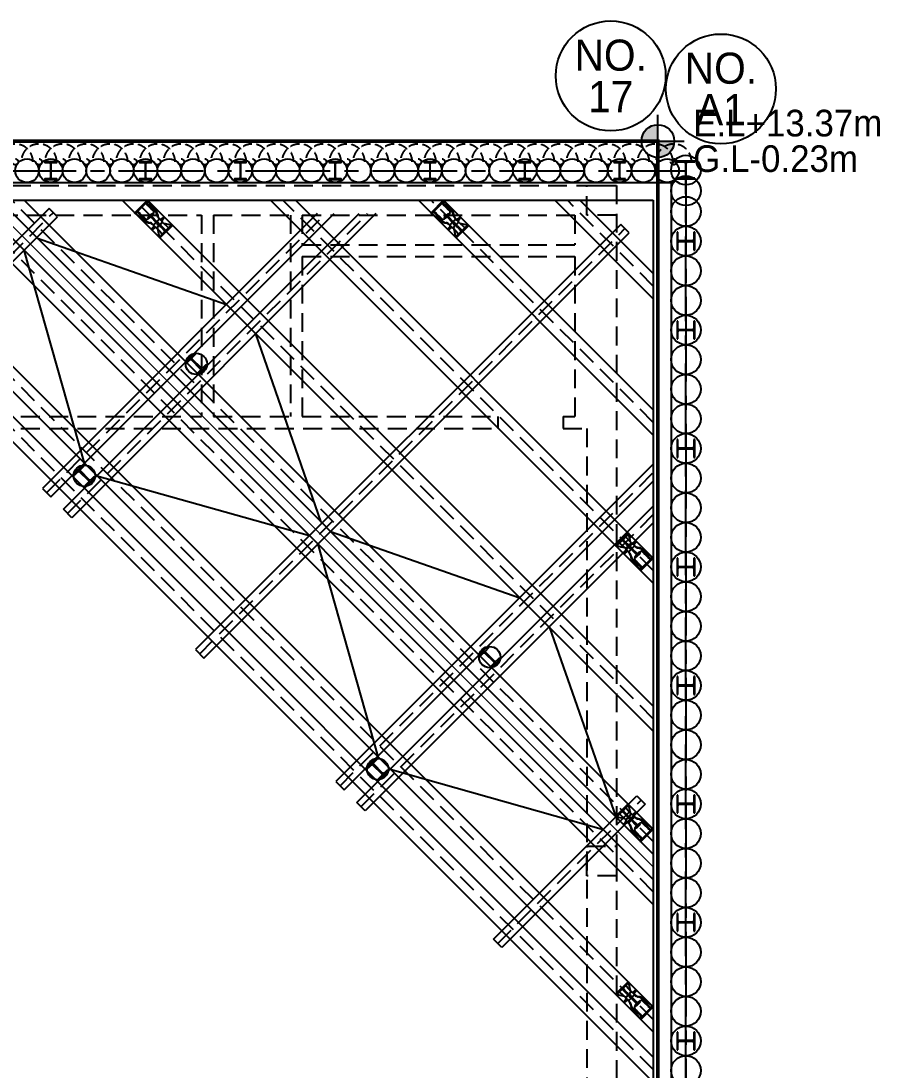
# Model space of a CAD drawing. Header units: millimetres. Extents: x 1073475 to 2890243, y -1340830 to -367733.
# Drawn here: x 1512125 to 1514664, y -379005 to -375903 of the extents above; entities that cross this region are included whole.
import ezdxf
from ezdxf.enums import TextEntityAlignment as Align

# ---------------------------------------------------------------- set-up
doc = ezdxf.new("R2010")
doc.units = ezdxf.units.MM
doc.header["$LTSCALE"] = 50
for name, pattern in [('CENTER2', [28.575, 19.05, -3.175, 3.175, -3.175]), ('HIDDEN', [9.525, 6.35, -3.175]), ('HIDDEN2', [4.7625, 3.175, -1.5875]), ('PHANTOM', [63.5, 31.75, -6.35, 6.35, -6.35, 6.35, -6.35])]:
    doc.linetypes.add(name, pattern=pattern)
doc.layers.add('_0', color=7, linetype='Continuous', lineweight=0)
for name, color, linetype in [('ANGLE', 1, 'Continuous'), ('CEN', 1, 'CENTER2'), ('CIP', 1, 'Continuous'), ('H-BEAM', 5, 'Continuous'), ('H-BEAM-상부', 173, 'Continuous'), ('HPILE-300x200', 3, 'Continuous'), ('NO', 2, 'Continuous'), ('POST PILE', 6, 'Continuous'), ('SGR', 8, 'Continuous'), ('ST-CEN', 1, 'HIDDEN'), ('ST-CEN(상부 H-BEAM)', 1, 'HIDDEN'), ('ST-CEN(하부 H-BEAM)', 1, 'HIDDEN'), ('STRUT', 3, 'Continuous'), ('WALE-1', 3, 'Continuous'), ('건축', 233, 'HIDDEN'), ('대지경계선', 6, 'PHANTOM'), ('유압JACK', 2, 'Continuous'), ('현황레벨', 7, 'Continuous')]:
    doc.layers.add(name, color=color, linetype=linetype)
doc.styles.add('돋움', font='')
doc.styles.get('돋움').set_extended_font_data('Dotum')

# ---------------------------------------------------------------- blocks, each defined once
blk = doc.blocks.new('계측평면')
at = {"layer": '대지경계선', "const_width": 60}
for points in [[(-5833, -5158), (-176, 499), (26245, 499), (26245, -35090), (1238, -35090), (-5833, -28019), (-5833, -5158)], [(26247, -35088), (1240, -35088), (-5831, -28017), (-5831, -5156), (-174, 501), (26247, 501)]]:
    blk.add_lwpolyline(points, dxfattribs=at)
blk = doc.blocks.new('A$C1D3235D9')
at = {"layer": 'SGR', "linetype": 'HIDDEN2'}
blk.add_circle((0, 0), 50, dxfattribs=at)
blk.add_arc((0, 0), 300, 0, 180, dxfattribs=at)
blk = doc.blocks.new('A$C59AB4A79')
at = {"layer": '현황레벨'}
h = blk.add_hatch(color=251, dxfattribs=at)
h.paths.add_polyline_path([(13700, 5126, 0.414214), (13423, 4849), (13700, 4849)])
h.paths.add_polyline_path([(13700, 4849), (13700, 4572, 0.414214), (13977, 4849)])
at = {"layer": '_0', "color": 251}
blk.add_line((13623, -7400), (2373, 3850), dxfattribs=at)
at = {"layer": 'ANGLE', "color": 251}
for p, q in [((3216, 3219), (6419, 2091)), ((4023, -588), (3004, 3007)), ((8020, -1585), (6914, 1596)), ((4235, -800), (7821, -1810)), ((8175, -1739), (11369, -2858)), ((7962, -1952), (8973, -5538)), ((11870, -3359), (12992, -6557)), ((9185, -5750), (12780, -6769))]:
    blk.add_line(p, q, dxfattribs=at)
at = {"layer": 'CEN', "color": 251, "ltscale": 1.5}
for p, q in [((-12545, 4350), (14173, 4350)), ((14173, 4361), (14173, -30250)), ((14173, -30339), (14173, 4361))]:
    blk.add_line(p, q, dxfattribs=at)
at = {"layer": 'CIP', "color": 251}
for centre, radius in [((14173, 4361), 250), ((3055, 4350), 200), ((3455, 4350), 200), ((3855, 4350), 200), ((4255, 4350), 200), ((4655, 4350), 200), ((5055, 4350), 200), ((5455, 4350), 200), ((5855, 4350), 200), ((6255, 4350), 200), ((6655, 4350), 200), ((7055, 4350), 200), ((7455, 4350), 200), ((7855, 4350), 200), ((8255, 4350), 200), ((8655, 4350), 200), ((9055, 4350), 200), ((9455, 4350), 200), ((9855, 4350), 200), ((10255, 4350), 200), ((10655, 4350), 200), ((11055, 4350), 200), ((11455, 4350), 200), ((11855, 4350), 200), ((12255, 4350), 200), ((12655, 4350), 200), ((13055, 4350), 200), ((13455, 4350), 200), ((13855, 4350), 200), ((14173, 4011), 250), ((14173, 3661), 250), ((14173, 3161), 250), ((14173, 2661), 250), ((14173, 2161), 250), ((14173, 1661), 250), ((14173, 1161), 250), ((14173, 661), 250), ((14173, 161), 250), ((14173, -339), 250), ((14173, -839), 250), ((14173, -1339), 250), ((14173, -1839), 250), ((14173, -2339), 250), ((14173, -2839), 250), ((14173, -3339), 250), ((14173, -3839), 250), ((14173, -4339), 250), ((14173, -4839), 250), ((14173, -5339), 250), ((14173, -5839), 250), ((14173, -6339), 250), ((14173, -6839), 250), ((14173, -7339), 250), ((14173, -7839), 250), ((14173, -8339), 250), ((14173, -8839), 250), ((14173, -9339), 250), ((14173, -9839), 250), ((14173, -10339), 250), ((14173, -10839), 250)]:
    blk.add_circle(centre, radius, dxfattribs=at)
at = {"layer": 'H-BEAM', "color": 251}
for p, q in [((7953, 3625), (3316, -1012)), ((3457, -1154), (8236, 3625)), ((3669, -1366), (8660, 3625)), ((8943, 3625), (3811, -1507)), ((13623, -605), (8266, -5962)), ((3316, -1012), (3457, -1154)), ((8407, -6103), (13623, -888)), ((3811, -1507), (3669, -1366)), ((8619, -6315), (13623, -1312)), ((13623, -1595), (8761, -6457)), ((8266, -5962), (8407, -6103)), ((8761, -6457), (8619, -6315))]:
    blk.add_line(p, q, dxfattribs=at)
at = {"layer": 'H-BEAM-상부', "color": 251}
for p, q in [((3428, 3714), (1009, 1295)), ((1150, 1154), (3569, 3573)), ((3569, 3573), (3428, 3714)), ((13075, 3443), (5897, -3734)), ((13216, 3302), (13075, 3443)), ((6038, -3876), (13216, 3302)), ((5897, -3734), (6038, -3876)), ((10926, -8623), (13346, -6203)), ((13487, -6345), (11068, -8764)), ((13346, -6203), (13487, -6345)), ((11068, -8764), (10926, -8623))]:
    blk.add_line(p, q, dxfattribs=at)
at = {"layer": 'HPILE-300x200', "color": 251}
for p, q in [((3455, 4200), (3455, 4500)), ((5055, 4200), (5055, 4500)), ((6655, 4200), (6655, 4500)), ((8255, 4200), (8255, 4500)), ((9855, 4200), (9855, 4500)), ((11355, 4500), (11355, 4486)), ((11555, 4500), (11355, 4500)), ((11355, 4486), (11431, 4486)), ((11451, 4466), (11451, 4234)), ((11455, 4200), (11455, 4500)), ((11460, 4234), (11460, 4466)), ((11480, 4486), (11555, 4486)), ((11555, 4486), (11555, 4500)), ((12955, 4500), (12955, 4486)), ((13155, 4500), (12955, 4500)), ((12955, 4486), (13031, 4486)), ((13051, 4466), (13051, 4234)), ((13055, 4200), (13055, 4500)), ((13060, 4234), (13060, 4466)), ((13080, 4486), (13155, 4486)), ((13155, 4486), (13155, 4500)), ((14323, 4511), (14023, 4511)), ((14023, 4511), (14023, 4497)), ((14023, 4497), (14148, 4497)), ((14168, 4477), (14168, 4245)), ((14173, 4211), (14173, 4511)), ((14177, 4245), (14177, 4477)), ((14197, 4497), (14323, 4497)), ((14323, 4497), (14323, 4511)), ((11431, 4214), (11355, 4214)), ((11355, 4214), (11355, 4200)), ((11355, 4200), (11555, 4200)), ((11555, 4214), (11480, 4214)), ((11555, 4200), (11555, 4214)), ((13031, 4214), (12955, 4214)), ((12955, 4214), (12955, 4200)), ((12955, 4200), (13155, 4200)), ((13155, 4214), (13080, 4214)), ((13155, 4200), (13155, 4214)), ((14148, 4225), (14023, 4225)), ((14023, 4225), (14023, 4211)), ((14023, 4211), (14323, 4211)), ((14323, 4225), (14197, 4225)), ((14323, 4211), (14323, 4225)), ((14037, 3311), (14023, 3311)), ((14023, 3311), (14023, 3011)), ((14037, 3186), (14037, 3311)), ((14323, 3311), (14309, 3311)), ((14309, 3311), (14309, 3186)), ((14323, 3011), (14323, 3311)), ((14323, 3161), (14023, 3161)), ((14023, 3011), (14037, 3011)), ((14037, 3011), (14037, 3137)), ((14289, 3166), (14057, 3166)), ((14057, 3157), (14289, 3157)), ((14309, 3137), (14309, 3011)), ((14309, 3011), (14323, 3011)), ((14037, 1811), (14023, 1811)), ((14023, 1811), (14023, 1511)), ((14037, 1686), (14037, 1811)), ((14323, 1811), (14309, 1811)), ((14309, 1811), (14309, 1686)), ((14323, 1511), (14323, 1811)), ((14323, 1661), (14023, 1661)), ((14037, 1511), (14037, 1637)), ((14289, 1666), (14057, 1666)), ((14057, 1657), (14289, 1657)), ((14309, 1637), (14309, 1511)), ((14023, 1511), (14037, 1511)), ((14309, 1511), (14323, 1511)), ((14037, -189), (14023, -189)), ((14023, -189), (14023, -489)), ((14323, -339), (14023, -339)), ((14037, -314), (14037, -189)), ((14289, -334), (14057, -334)), ((14057, -343), (14289, -343)), ((14323, -189), (14309, -189)), ((14309, -189), (14309, -314)), ((14323, -489), (14323, -189)), ((14023, -489), (14037, -489)), ((14037, -489), (14037, -363)), ((14309, -363), (14309, -489)), ((14309, -489), (14323, -489)), ((14037, -2189), (14023, -2189)), ((14023, -2189), (14023, -2489)), ((14037, -2314), (14037, -2189)), ((14323, -2189), (14309, -2189)), ((14309, -2189), (14309, -2314)), ((14323, -2489), (14323, -2189)), ((14323, -2339), (14023, -2339)), ((14037, -2489), (14037, -2363)), ((14289, -2334), (14057, -2334)), ((14057, -2343), (14289, -2343)), ((14309, -2363), (14309, -2489)), ((14023, -2489), (14037, -2489)), ((14309, -2489), (14323, -2489)), ((14037, -4189), (14023, -4189)), ((14023, -4189), (14023, -4489)), ((14037, -4314), (14037, -4189)), ((14323, -4189), (14309, -4189)), ((14309, -4189), (14309, -4314)), ((14323, -4489), (14323, -4189)), ((14323, -4339), (14023, -4339)), ((14037, -4489), (14037, -4363)), ((14289, -4334), (14057, -4334)), ((14057, -4343), (14289, -4343)), ((14309, -4363), (14309, -4489)), ((14023, -4489), (14037, -4489)), ((14309, -4489), (14323, -4489)), ((14037, -6189), (14023, -6189)), ((14023, -6189), (14023, -6489)), ((14037, -6314), (14037, -6189)), ((14323, -6189), (14309, -6189)), ((14309, -6189), (14309, -6314)), ((14323, -6489), (14323, -6189)), ((14323, -6339), (14023, -6339)), ((14037, -6489), (14037, -6363)), ((14289, -6334), (14057, -6334)), ((14057, -6343), (14289, -6343)), ((14309, -6363), (14309, -6489)), ((14023, -6489), (14037, -6489)), ((14309, -6489), (14323, -6489)), ((14037, -8189), (14023, -8189)), ((14023, -8189), (14023, -8489)), ((14037, -8314), (14037, -8189)), ((14323, -8189), (14309, -8189)), ((14309, -8189), (14309, -8314)), ((14323, -8489), (14323, -8189)), ((14323, -8339), (14023, -8339)), ((14023, -8489), (14037, -8489)), ((14037, -8489), (14037, -8363)), ((14289, -8334), (14057, -8334)), ((14057, -8343), (14289, -8343)), ((14309, -8363), (14309, -8489)), ((14309, -8489), (14323, -8489)), ((14037, -10189), (14023, -10189)), ((14023, -10189), (14023, -10489)), ((14037, -10314), (14037, -10189)), ((14323, -10189), (14309, -10189)), ((14309, -10189), (14309, -10314)), ((14323, -10489), (14323, -10189)), ((14323, -10339), (14023, -10339)), ((14037, -10489), (14037, -10363)), ((14289, -10334), (14057, -10334)), ((14057, -10343), (14289, -10343)), ((14309, -10363), (14309, -10489)), ((14023, -10489), (14037, -10489)), ((14309, -10489), (14323, -10489))]:
    blk.add_line(p, q, dxfattribs=at)
for points in [[(3355, 4500), (3355, 4486), (3431, 4486, -0.414214), (3451, 4466), (3451, 4234, -0.414214), (3431, 4214), (3355, 4214), (3355, 4200), (3555, 4200), (3555, 4214), (3480, 4214, -0.414214), (3460, 4234), (3460, 4466, -0.414214), (3480, 4486), (3555, 4486), (3555, 4500)], [(4955, 4500), (4955, 4486), (5031, 4486, -0.414214), (5051, 4466), (5051, 4234, -0.414214), (5031, 4214), (4955, 4214), (4955, 4200), (5155, 4200), (5155, 4214), (5080, 4214, -0.414214), (5060, 4234), (5060, 4466, -0.414214), (5080, 4486), (5155, 4486), (5155, 4500)], [(6555, 4500), (6555, 4486), (6631, 4486, -0.414214), (6651, 4466), (6651, 4234, -0.414214), (6631, 4214), (6555, 4214), (6555, 4200), (6755, 4200), (6755, 4214), (6680, 4214, -0.414214), (6660, 4234), (6660, 4466, -0.414214), (6680, 4486), (6755, 4486), (6755, 4500)], [(8155, 4500), (8155, 4486), (8231, 4486, -0.414214), (8251, 4466), (8251, 4234, -0.414214), (8231, 4214), (8155, 4214), (8155, 4200), (8355, 4200), (8355, 4214), (8280, 4214, -0.414214), (8260, 4234), (8260, 4466, -0.414214), (8280, 4486), (8355, 4486), (8355, 4500)], [(9755, 4500), (9755, 4486), (9831, 4486, -0.414214), (9851, 4466), (9851, 4234, -0.414214), (9831, 4214), (9755, 4214), (9755, 4200), (9955, 4200), (9955, 4214), (9880, 4214, -0.414214), (9860, 4234), (9860, 4466, -0.414214), (9880, 4486), (9955, 4486), (9955, 4500)]]:
    blk.add_lwpolyline(points, format="xyb", close=True, dxfattribs=at)
for centre, start, end in [((11431, 4466), 360, 90), ((11480, 4466), 90, 180), ((13031, 4466), 360, 90), ((13080, 4466), 90, 180), ((14148, 4477), 0, 90), ((14197, 4477), 90, 180), ((11431, 4234), 270, 360), ((11480, 4234), 180, 270), ((13031, 4234), 270, 360), ((13080, 4234), 180, 270), ((14148, 4245), 270, 0), ((14197, 4245), 180, 270), ((14057, 3186), 180, 270), ((14057, 3137), 90, 180), ((14289, 3186), 270, 0), ((14289, 3137), 0, 90), ((14057, 1686), 180, 270), ((14057, 1637), 90, 180), ((14289, 1686), 270, 0), ((14289, 1637), 0, 90), ((14057, -314), 180, 270), ((14057, -363), 90, 180), ((14289, -314), 270, 0), ((14289, -363), 0, 90), ((14057, -2314), 180, 270), ((14057, -2363), 90, 180), ((14289, -2314), 270, 0), ((14289, -2363), 0, 90), ((14057, -4314), 180, 270), ((14057, -4363), 90, 180), ((14289, -4314), 270, 0), ((14289, -4363), 0, 90), ((14057, -6314), 180, 270), ((14057, -6363), 90, 180), ((14289, -6314), 270, 0), ((14289, -6363), 0, 90), ((14057, -8314), 180, 270), ((14289, -8314), 270, 0), ((14057, -8363), 90, 180), ((14289, -8363), 0, 90), ((14057, -10314), 180, 270), ((14057, -10363), 90, 180), ((14289, -10314), 270, 0), ((14289, -10363), 0, 90)]:
    blk.add_arc(centre, 20, start, end, dxfattribs=at)
at = {"layer": 'NO', "color": 251}
for centre in [(12904, 5950), (14764, 5730)]:
    blk.add_circle(centre, 927, dxfattribs=at)
at = {"layer": 'POST PILE', "color": 251}
for p, q in [((5806, 1195), (6018, 983)), ((3917, -694), (4129, -906)), ((10756, -3755), (10968, -3967)), ((8867, -5644), (9079, -5856))]:
    blk.add_line(p, q, dxfattribs=at)
for points in [[(6089, 1054), (6071, 1071), (6021, 1021, -0.414214), (5993, 1021), (5844, 1170, -0.414214), (5844, 1198), (5894, 1248), (5877, 1266), (5735, 1124), (5753, 1107), (5803, 1156, -0.414214), (5831, 1156), (5979, 1008, -0.414214), (5979, 980), (5930, 930), (5947, 912)], [(4200, -835), (4182, -818), (4132, -867, -0.414214), (4104, -867), (3955, -719, -0.414214), (3955, -691), (4005, -641), (3988, -623), (3846, -765), (3864, -782), (3914, -732, -0.414214), (3942, -732), (4091, -881, -0.414214), (4091, -909), (4041, -959), (4058, -977)], [(11038, -3896), (11021, -3878), (10971, -3928, -0.414214), (10943, -3928), (10794, -3780, -0.414214), (10794, -3752), (10844, -3702), (10826, -3684), (10685, -3825), (10703, -3843), (10752, -3793, -0.414214), (10781, -3793), (10929, -3942, -0.414214), (10929, -3970), (10879, -4020), (10897, -4038)], [(9149, -5785), (9132, -5767), (9082, -5817, -0.414214), (9054, -5817), (8905, -5669, -0.414214), (8905, -5640), (8955, -5591), (8937, -5573), (8796, -5714), (8814, -5732), (8863, -5682, -0.414214), (8892, -5682), (9040, -5831, -0.414214), (9040, -5859), (8990, -5909), (9008, -5926)]]:
    blk.add_lwpolyline(points, format="xyb", close=True, dxfattribs=at)
for centre in [(5912, 1089), (4023, -800), (10862, -3861), (8973, -5750)]:
    blk.add_circle(centre, 180, dxfattribs=at)
at = {"layer": 'SGR', "color": 251, "linetype": 'HIDDEN2'}
for centre in [(10055, 4500), (10455, 4500), (10855, 4500), (11255, 4500), (11655, 4500), (12055, 4500), (12455, 4500), (12855, 4500), (13255, 4500), (13655, 4500), (13969, 4500)]:
    blk.add_circle(centre, 50, dxfattribs=at)
for centre in [(10055, 4500), (10455, 4500), (10855, 4500), (11255, 4500), (11655, 4500), (12055, 4500), (12455, 4500), (12855, 4500), (13255, 4500), (13655, 4500), (13969, 4500)]:
    blk.add_arc(centre, 300, 360, 180, dxfattribs=at)
at = {"layer": 'ST-CEN', "color": 251}
for p, q in [((13623, -10824), (-1051, 3850)), ((13623, -9975), (-203, 3850)), ((13623, -7824), (1949, 3850)), ((13623, -6975), (2797, 3850)), ((13623, -4900), (4873, 3850)), ((13623, -2400), (7373, 3850)), ((13623, 100), (9873, 3850)), ((13623, 2400), (12173, 3850))]:
    blk.add_line(p, q, dxfattribs=at)
at = {"layer": 'ST-CEN(상부 H-BEAM)', "color": 251}
for p, q in [((1079, 1224), (3499, 3644)), ((5968, -3805), (13145, 3373)), ((10997, -8693), (13416, -6274))]:
    blk.add_line(p, q, dxfattribs=at)
at = {"layer": 'ST-CEN(하부 H-BEAM)', "color": 251}
for p, q in [((3387, -1083), (8095, 3625)), ((3740, -1436), (8802, 3625)), ((8336, -6033), (13623, -746)), ((8690, -6386), (13623, -1453))]:
    blk.add_line(p, q, dxfattribs=at)
at = {"layer": 'STRUT', "color": 251}
for p, q in [((13623, -11036), (-1263, 3850)), ((13623, -10612), (-839, 3850)), ((13623, -10188), (-415, 3850)), ((13623, -9763), (9, 3850)), ((13623, -8036), (1737, 3850)), ((13623, -7612), (2161, 3850)), ((13623, -7188), (2585, 3850)), ((13623, -6763), (3009, 3850)), ((13623, -5112), (4661, 3850)), ((13623, -4688), (5085, 3850)), ((13623, -2612), (7161, 3850)), ((13623, -2188), (7585, 3850)), ((13623, -112), (9661, 3850)), ((13623, 312), (10085, 3850)), ((13623, 2188), (11961, 3850)), ((13623, 2612), (12385, 3850))]:
    blk.add_line(p, q, dxfattribs=at)
at = {"layer": 'WALE-1', "color": 251}
for p, q in [((-12462, 4150), (13923, 4150)), ((13923, 4150), (13923, -30050)), ((-12338, 3850), (13623, 3850)), ((13623, 3850), (13623, -29750))]:
    blk.add_line(p, q, dxfattribs=at)
at = {"layer": '건축', "color": 251}
for p, q in [((-12721, 4849), (13700, 4849)), ((13700, 4849), (13700, -30740)), ((-12441, 4100), (13000, 4100)), ((12500, 3600), (12500, 4100)), ((12500, 4100), (13000, 4100)), ((13000, 4100), (13000, -30000)), ((13000, 4100), (13000, 3600)), ((200, 3600), (6000, 3600)), ((6000, 3600), (6000, 200)), ((6200, 3600), (7500, 3600)), ((6200, 3600), (6200, 200)), ((7500, 3600), (7500, 200)), ((7700, 3600), (12300, 3600)), ((7700, 3600), (7700, 3100)), ((12300, 3600), (12300, 3100)), ((13000, 3600), (12500, 3600)), ((7700, 3100), (12300, 3100)), ((7700, 2900), (12300, 2900)), ((7700, 2900), (7700, 200)), ((12300, 2900), (12300, 200)), ((2000, 200), (6000, 200)), ((6200, 200), (7500, 200)), ((7700, 200), (11000, 200)), ((11000, 200), (11000, 0)), ((12100, 200), (12300, 200)), ((12100, 200), (12100, 0)), ((2000, 0), (11000, 0)), ((12100, 0), (12500, 0)), ((12500, 0), (12500, -23600)), ((12500, -7550), (12500, -7050)), ((12500, -7050), (13000, -7050)), ((13000, -7050), (13000, -7550)), ((13000, -7550), (12500, -7550))]:
    blk.add_line(p, q, dxfattribs=at)
at = {"layer": '대지경계선'}
blk.add_line((13700, 4849), (13700, -30740), dxfattribs=at)
at = {"layer": '대지경계선', "const_width": 60}
blk.add_lwpolyline([(13700, -30740), (-11307, -30740), (-18378, -23669), (-18378, -808), (-12721, 4849), (13700, 4849)], dxfattribs=at)
at = {"layer": '유압JACK', "color": 251}
for p, q in [((4873, 3638), (5085, 3850)), ((4927, 3667), (5056, 3796)), ((5060, 3796), (5187, 3669)), ((5079, 3776), (5077, 3774)), ((5077, 3774), (5087, 3763)), ((5094, 3834), (5080, 3820)), ((5080, 3798), (5229, 3649)), ((5094, 3841), (5085, 3850)), ((5090, 3766), (5087, 3763)), ((5094, 3841), (5233, 3666)), ((9873, 3638), (10085, 3850)), ((9927, 3667), (10056, 3796)), ((10060, 3796), (10187, 3669)), ((10079, 3776), (10077, 3774)), ((10077, 3774), (10087, 3763)), ((10094, 3834), (10080, 3820)), ((10080, 3798), (10229, 3649)), ((10094, 3841), (10085, 3850)), ((10090, 3766), (10087, 3763)), ((10094, 3841), (10233, 3666)), ((4882, 3629), (4873, 3638)), ((4882, 3629), (5057, 3490)), ((4889, 3629), (4903, 3643)), ((4925, 3643), (5074, 3494)), ((4927, 3663), (5054, 3536)), ((4947, 3644), (4949, 3646)), ((4949, 3646), (4960, 3636)), ((4957, 3633), (4960, 3636)), ((5021, 3569), (5024, 3572)), ((5034, 3562), (5024, 3572)), ((5031, 3559), (5034, 3562)), ((5094, 3547), (5176, 3628)), ((5098, 3543), (5094, 3547)), ((5096, 3560), (5163, 3627)), ((5100, 3557), (5096, 3560)), ((5098, 3543), (5179, 3625)), ((5100, 3557), (5165, 3622)), ((5104, 3556), (5101, 3558)), ((5102, 3554), (5167, 3619)), ((5102, 3547), (5172, 3617)), ((5105, 3551), (5102, 3554)), ((5106, 3551), (5102, 3554)), ((5108, 3541), (5102, 3547)), ((5110, 3543), (5104, 3549)), ((5148, 3563), (5228, 3483)), ((5154, 3702), (5151, 3699)), ((5162, 3689), (5151, 3699)), ((5156, 3555), (5168, 3567)), ((5160, 3575), (5240, 3495)), ((5164, 3692), (5162, 3689)), ((5166, 3623), (5163, 3627)), ((5165, 3622), (5166, 3623)), ((5167, 3619), (5165, 3622)), ((5167, 3619), (5169, 3621)), ((5172, 3618), (5169, 3621)), ((5172, 3617), (5169, 3621)), ((5172, 3617), (5169, 3621)), ((5172, 3617), (5176, 3621)), ((5180, 3613), (5174, 3619)), ((5179, 3625), (5176, 3628)), ((5182, 3615), (5176, 3621)), ((5287, 3539), (5256, 3603)), ((5256, 3581), (5256, 3598)), ((5291, 3535), (5262, 3564)), ((5351, 3560), (5315, 3530)), ((5365, 3546), (5335, 3510)), ((9882, 3629), (9873, 3638)), ((9882, 3629), (10057, 3490)), ((9889, 3629), (9903, 3643)), ((9925, 3643), (10074, 3494)), ((9927, 3663), (10054, 3536)), ((9947, 3644), (9949, 3646)), ((9949, 3646), (9960, 3636)), ((9957, 3633), (9960, 3636)), ((10021, 3569), (10024, 3572)), ((10034, 3562), (10024, 3572)), ((10031, 3559), (10034, 3562)), ((10094, 3547), (10176, 3628)), ((10098, 3543), (10094, 3547)), ((10096, 3560), (10163, 3627)), ((10100, 3557), (10096, 3560)), ((10098, 3543), (10179, 3625)), ((10100, 3557), (10165, 3622)), ((10104, 3556), (10101, 3558)), ((10102, 3554), (10167, 3619)), ((10102, 3547), (10172, 3617)), ((10105, 3551), (10102, 3554)), ((10106, 3551), (10102, 3554)), ((10108, 3541), (10102, 3547)), ((10110, 3543), (10104, 3549)), ((10148, 3563), (10228, 3483)), ((10154, 3702), (10151, 3699)), ((10162, 3689), (10151, 3699)), ((10156, 3555), (10168, 3567)), ((10160, 3575), (10240, 3495)), ((10164, 3692), (10162, 3689)), ((10166, 3623), (10163, 3627)), ((10165, 3622), (10166, 3623)), ((10167, 3619), (10165, 3622)), ((10167, 3619), (10169, 3621)), ((10172, 3618), (10169, 3621)), ((10172, 3617), (10169, 3621)), ((10172, 3617), (10169, 3621)), ((10172, 3617), (10176, 3621)), ((10180, 3613), (10174, 3619)), ((10179, 3625), (10176, 3628)), ((10182, 3615), (10176, 3621)), ((10287, 3539), (10256, 3603)), ((10256, 3581), (10256, 3598)), ((10291, 3535), (10262, 3564)), ((10351, 3560), (10315, 3530)), ((10365, 3546), (10335, 3510)), ((5184, 3436), (5120, 3467)), ((5142, 3467), (5125, 3467)), ((5188, 3432), (5159, 3461)), ((5163, 3372), (5193, 3408)), ((5177, 3358), (5213, 3388)), ((5228, 3472), (5188, 3432)), ((5239, 3484), (5191, 3435)), ((5192, 3429), (5191, 3430)), ((5233, 3387), (5191, 3430)), ((5192, 3428), (5191, 3430)), ((5214, 3496), (5227, 3509)), ((5228, 3472), (5291, 3535)), ((5235, 3386), (5233, 3387)), ((5239, 3484), (5288, 3532)), ((5289, 3434), (5240, 3386)), ((5249, 3378), (5329, 3290)), ((5250, 3395), (5328, 3473)), ((5293, 3430), (5250, 3387)), ((5254, 3391), (5250, 3395)), ((5256, 3393), (5252, 3397)), ((5254, 3391), (5332, 3469)), ((5289, 3434), (5337, 3483)), ((5336, 3490), (5293, 3532)), ((5294, 3531), (5293, 3532)), ((5295, 3531), (5293, 3532)), ((5293, 3430), (5336, 3473)), ((5297, 3214), (5509, 3426)), ((5509, 3426), (5297, 3214)), ((5312, 3400), (5373, 3336)), ((5323, 3411), (5387, 3350)), ((5330, 3467), (5326, 3471)), ((5332, 3469), (5328, 3473)), ((5337, 3488), (5336, 3490)), ((5345, 3474), (5433, 3394)), ((5490, 3432), (5361, 3459)), ((5493, 3435), (5383, 3325)), ((5493, 3435), (5408, 3350)), ((5493, 3435), (5453, 3395)), ((5509, 3426), (5500, 3435)), ((10184, 3436), (10120, 3467)), ((10142, 3467), (10125, 3467)), ((10188, 3432), (10159, 3461)), ((10163, 3372), (10193, 3408)), ((10177, 3358), (10213, 3388)), ((10228, 3472), (10188, 3432)), ((10239, 3484), (10191, 3435)), ((10192, 3429), (10191, 3430)), ((10233, 3387), (10191, 3430)), ((10192, 3428), (10191, 3430)), ((10214, 3496), (10227, 3509)), ((10228, 3472), (10291, 3535)), ((10235, 3386), (10233, 3387)), ((10239, 3484), (10288, 3532)), ((10289, 3434), (10240, 3386)), ((10249, 3378), (10329, 3290)), ((10250, 3395), (10328, 3473)), ((10293, 3430), (10250, 3387)), ((10254, 3391), (10250, 3395)), ((10256, 3393), (10252, 3397)), ((10254, 3391), (10332, 3469)), ((10289, 3434), (10337, 3483)), ((10336, 3490), (10293, 3532)), ((10294, 3531), (10293, 3532)), ((10295, 3531), (10293, 3532)), ((10293, 3430), (10336, 3473)), ((10297, 3214), (10509, 3426)), ((10509, 3426), (10297, 3214)), ((10312, 3400), (10373, 3336)), ((10323, 3411), (10387, 3350)), ((10330, 3467), (10326, 3471)), ((10332, 3469), (10328, 3473)), ((10337, 3488), (10336, 3490)), ((10345, 3474), (10433, 3394)), ((10490, 3432), (10361, 3459)), ((10493, 3435), (10383, 3325)), ((10493, 3435), (10408, 3350)), ((10493, 3435), (10453, 3395)), ((10509, 3426), (10500, 3435)), ((5291, 3233), (5264, 3362)), ((5288, 3230), (5391, 3332)), ((5288, 3230), (5373, 3315)), ((5288, 3230), (5328, 3270)), ((5297, 3214), (5288, 3223)), ((10291, 3233), (10264, 3362)), ((10288, 3230), (10391, 3332)), ((10288, 3230), (10373, 3315)), ((10288, 3230), (10328, 3270)), ((10297, 3214), (10288, 3223)), ((13198, -1763), (12986, -1975)), ((12986, -1975), (13198, -1763)), ((13198, -1763), (13208, -1772)), ((13003, -1985), (13113, -1875)), ((13003, -1985), (13088, -1900)), ((13003, -1985), (13043, -1945)), ((13151, -2023), (13063, -1944)), ((13208, -1780), (13105, -1882)), ((13172, -1960), (13109, -1899)), ((13183, -1949), (13122, -1886)), ((13208, -1780), (13123, -1865)), ((13242, -1940), (13163, -2019)), ((13246, -1928), (13167, -1840)), ((13208, -1780), (13168, -1820)), ((13246, -1945), (13168, -2023)), ((13203, -1980), (13246, -1936)), ((13205, -1782), (13232, -1912)), ((13207, -1984), (13255, -1935)), ((13240, -1943), (13244, -1947)), ((13242, -1940), (13246, -1945)), ((13261, -1935), (13263, -1937)), ((13263, -1937), (13305, -1979)), ((13318, -1908), (13283, -1938)), ((13332, -1922), (13302, -1957)), ((12986, -1975), (12995, -1985)), ((13005, -1982), (13135, -2009)), ((13131, -2095), (13161, -2060)), ((13145, -2109), (13180, -2079)), ((13207, -1984), (13158, -2032)), ((13158, -2038), (13160, -2040)), ((13203, -1980), (13159, -2023)), ((13160, -2040), (13202, -2082)), ((13163, -2019), (13168, -2023)), ((13166, -2017), (13170, -2021)), ((13201, -2080), (13202, -2082)), ((13202, -2081), (13202, -2082)), ((13268, -2022), (13205, -2085)), ((13205, -2085), (13234, -2113)), ((13256, -2033), (13208, -2082)), ((13209, -2088), (13240, -2152)), ((13335, -2125), (13255, -2045)), ((13256, -2033), (13305, -1985)), ((13268, -2022), (13308, -1982)), ((13348, -2112), (13268, -2032)), ((13282, -2046), (13269, -2059)), ((13303, -1978), (13305, -1979)), ((13304, -1979), (13305, -1979)), ((13308, -1982), (13336, -2011)), ((13311, -1986), (13375, -2017)), ((13398, -2093), (13316, -2174)), ((13401, -2096), (13320, -2178)), ((13394, -2097), (13324, -2167)), ((13340, -2104), (13327, -2117)), ((13394, -2104), (13329, -2169)), ((13396, -2106), (13331, -2171)), ((13399, -2110), (13333, -2176)), ((13354, -2017), (13371, -2017)), ((13385, -2092), (13392, -2099)), ((13388, -2091), (13394, -2097)), ((13390, -2100), (13394, -2104)), ((13390, -2101), (13394, -2104)), ((13392, -2106), (13394, -2108)), ((13396, -2106), (13399, -2110)), ((13398, -2093), (13401, -2096)), ((13571, -2193), (13422, -2043)), ((13614, -2178), (13439, -2040)), ((13568, -2212), (13442, -2086)), ((13464, -2108), (13461, -2111)), ((13461, -2111), (13472, -2122)), ((13475, -2119), (13472, -2122)), ((13240, -2131), (13240, -2148)), ((13401, -2390), (13263, -2216)), ((13416, -2348), (13266, -2199)), ((13435, -2345), (13309, -2219)), ((13314, -2165), (13320, -2171)), ((13315, -2162), (13322, -2169)), ((13316, -2174), (13320, -2178)), ((13324, -2167), (13320, -2171)), ((13323, -2167), (13327, -2171)), ((13324, -2167), (13327, -2171)), ((13324, -2167), (13327, -2171)), ((13329, -2169), (13327, -2171)), ((13329, -2169), (13331, -2171)), ((13331, -2171), (13329, -2173)), ((13329, -2173), (13333, -2176)), ((13331, -2241), (13334, -2238)), ((13334, -2238), (13345, -2249)), ((13342, -2252), (13345, -2249)), ((13623, -2188), (13411, -2400)), ((13568, -2217), (13440, -2345)), ((13539, -2183), (13536, -2185)), ((13546, -2196), (13536, -2185)), ((13549, -2193), (13546, -2196)), ((13606, -2178), (13592, -2193)), ((13614, -2178), (13623, -2188)), ((13401, -2383), (13416, -2369)), ((13401, -2390), (13411, -2400)), ((13406, -2316), (13408, -2313)), ((13419, -2323), (13408, -2313)), ((13416, -2326), (13419, -2323)), ((13198, -6339), (12986, -6551)), ((12986, -6551), (13198, -6339)), ((13208, -6355), (13105, -6458)), ((13208, -6355), (13123, -6440)), ((13208, -6355), (13168, -6395)), ((13198, -6339), (13208, -6348)), ((13205, -6358), (13232, -6488)), ((12986, -6551), (12995, -6560)), ((13003, -6560), (13113, -6450)), ((13003, -6560), (13088, -6475)), ((13003, -6560), (13043, -6520)), ((13151, -6599), (13063, -6520)), ((13172, -6536), (13109, -6475)), ((13183, -6525), (13122, -6461)), ((13242, -6516), (13163, -6595)), ((13246, -6504), (13167, -6416)), ((13246, -6520), (13168, -6599)), ((13203, -6555), (13246, -6512)), ((13207, -6560), (13255, -6511)), ((13240, -6518), (13244, -6523)), ((13242, -6516), (13246, -6520)), ((13261, -6511), (13263, -6513)), ((13263, -6513), (13305, -6555)), ((13318, -6484), (13283, -6514)), ((13332, -6498), (13302, -6533)), ((13005, -6558), (13135, -6585)), ((13131, -6671), (13161, -6636)), ((13145, -6685), (13180, -6655)), ((13207, -6560), (13158, -6608)), ((13158, -6614), (13160, -6615)), ((13203, -6555), (13159, -6599)), ((13160, -6615), (13202, -6658)), ((13163, -6595), (13168, -6599)), ((13166, -6592), (13170, -6597)), ((13201, -6656), (13202, -6658)), ((13202, -6657), (13202, -6658)), ((13268, -6597), (13205, -6660)), ((13205, -6660), (13234, -6689)), ((13256, -6609), (13208, -6658)), ((13209, -6664), (13240, -6728)), ((13240, -6706), (13240, -6724)), ((13335, -6701), (13255, -6621)), ((13256, -6609), (13305, -6561)), ((13268, -6597), (13308, -6558)), ((13348, -6688), (13268, -6608)), ((13282, -6622), (13269, -6634)), ((13303, -6553), (13305, -6555)), ((13304, -6554), (13305, -6555)), ((13308, -6558), (13336, -6587)), ((13311, -6561), (13375, -6593)), ((13398, -6669), (13316, -6750)), ((13401, -6672), (13320, -6754)), ((13394, -6673), (13324, -6743)), ((13340, -6680), (13327, -6693)), ((13394, -6680), (13329, -6745)), ((13396, -6682), (13331, -6747)), ((13399, -6686), (13333, -6752)), ((13354, -6593), (13371, -6593)), ((13385, -6668), (13392, -6675)), ((13388, -6667), (13394, -6673)), ((13390, -6676), (13394, -6679)), ((13390, -6676), (13394, -6680)), ((13392, -6681), (13394, -6683)), ((13396, -6682), (13399, -6686)), ((13398, -6669), (13401, -6672)), ((13571, -6768), (13422, -6619)), ((13614, -6754), (13439, -6616)), ((13568, -6788), (13442, -6662)), ((13464, -6684), (13461, -6687)), ((13461, -6687), (13472, -6698)), ((13475, -6695), (13472, -6698)), ((13401, -6966), (13263, -6791)), ((13416, -6924), (13266, -6775)), ((13435, -6921), (13309, -6795)), ((13314, -6741), (13320, -6747)), ((13315, -6738), (13322, -6744)), ((13316, -6750), (13320, -6754)), ((13324, -6743), (13320, -6747)), ((13323, -6743), (13327, -6747)), ((13324, -6743), (13327, -6746)), ((13324, -6743), (13327, -6746)), ((13329, -6745), (13327, -6746)), ((13329, -6745), (13331, -6747)), ((13331, -6747), (13329, -6748)), ((13329, -6748), (13333, -6752)), ((13331, -6817), (13334, -6814)), ((13334, -6814), (13345, -6825)), ((13342, -6828), (13345, -6825)), ((13406, -6891), (13408, -6888)), ((13419, -6899), (13408, -6888)), ((13623, -6763), (13411, -6975)), ((13416, -6902), (13419, -6899)), ((13568, -6792), (13440, -6921)), ((13539, -6758), (13536, -6761)), ((13546, -6772), (13536, -6761)), ((13549, -6769), (13546, -6772)), ((13606, -6754), (13592, -6768)), ((13614, -6754), (13623, -6763)), ((13401, -6959), (13416, -6945)), ((13401, -6966), (13411, -6975)), ((13198, -9339), (12986, -9551)), ((12986, -9551), (13198, -9339)), ((13208, -9355), (13105, -9458)), ((13208, -9355), (13123, -9440)), ((13208, -9355), (13168, -9395)), ((13198, -9339), (13208, -9348)), ((13205, -9358), (13232, -9488)), ((12986, -9551), (12995, -9560)), ((13003, -9560), (13113, -9450)), ((13003, -9560), (13088, -9475)), ((13003, -9560), (13043, -9520)), ((13005, -9558), (13135, -9585)), ((13151, -9599), (13063, -9520)), ((13172, -9536), (13109, -9475)), ((13183, -9525), (13122, -9461)), ((13207, -9560), (13158, -9608)), ((13203, -9555), (13159, -9599)), ((13242, -9516), (13163, -9595)), ((13246, -9504), (13167, -9416)), ((13246, -9520), (13168, -9599)), ((13203, -9555), (13246, -9512)), ((13207, -9560), (13255, -9511)), ((13240, -9518), (13244, -9523)), ((13242, -9516), (13246, -9520)), ((13256, -9609), (13305, -9561)), ((13261, -9511), (13263, -9513)), ((13263, -9513), (13305, -9555)), ((13268, -9597), (13308, -9558)), ((13318, -9484), (13283, -9514)), ((13332, -9498), (13302, -9533)), ((13303, -9553), (13305, -9555)), ((13304, -9554), (13305, -9555)), ((13308, -9558), (13336, -9587)), ((13311, -9561), (13375, -9593)), ((13131, -9671), (13161, -9636)), ((13145, -9685), (13180, -9655)), ((13158, -9614), (13160, -9615)), ((13160, -9615), (13202, -9658)), ((13163, -9595), (13168, -9599)), ((13166, -9592), (13170, -9597)), ((13201, -9656), (13202, -9658)), ((13202, -9657), (13202, -9658)), ((13268, -9597), (13205, -9660)), ((13205, -9660), (13234, -9689)), ((13256, -9609), (13208, -9658)), ((13209, -9664), (13240, -9728)), ((13240, -9706), (13240, -9724)), ((13335, -9701), (13255, -9621)), ((13348, -9688), (13268, -9608)), ((13282, -9622), (13269, -9634)), ((13315, -9738), (13322, -9744)), ((13398, -9669), (13316, -9750)), ((13401, -9672), (13320, -9754)), ((13394, -9673), (13324, -9743)), ((13340, -9680), (13327, -9693)), ((13394, -9680), (13329, -9745)), ((13396, -9682), (13331, -9747)), ((13399, -9686), (13333, -9752)), ((13354, -9593), (13371, -9593)), ((13385, -9668), (13392, -9675)), ((13388, -9667), (13394, -9673)), ((13390, -9676), (13394, -9679)), ((13390, -9676), (13394, -9680)), ((13392, -9681), (13394, -9683)), ((13396, -9682), (13399, -9686)), ((13398, -9669), (13401, -9672)), ((13571, -9768), (13422, -9619)), ((13614, -9754), (13439, -9616)), ((13568, -9788), (13442, -9662)), ((13464, -9684), (13461, -9687)), ((13461, -9687), (13472, -9698)), ((13475, -9695), (13472, -9698)), ((13401, -9966), (13263, -9791)), ((13416, -9924), (13266, -9775)), ((13435, -9921), (13309, -9795)), ((13314, -9741), (13320, -9747)), ((13316, -9750), (13320, -9754)), ((13324, -9743), (13320, -9747)), ((13323, -9743), (13327, -9747)), ((13324, -9743), (13327, -9746)), ((13324, -9743), (13327, -9746)), ((13329, -9745), (13327, -9746)), ((13329, -9745), (13331, -9747)), ((13331, -9747), (13329, -9748)), ((13329, -9748), (13333, -9752)), ((13331, -9817), (13334, -9814)), ((13334, -9814), (13345, -9825)), ((13342, -9828), (13345, -9825)), ((13406, -9891), (13408, -9888)), ((13419, -9899), (13408, -9888)), ((13623, -9763), (13411, -9975)), ((13416, -9902), (13419, -9899)), ((13568, -9792), (13440, -9921)), ((13539, -9758), (13536, -9761)), ((13546, -9772), (13536, -9761)), ((13549, -9769), (13546, -9772)), ((13606, -9754), (13592, -9768)), ((13614, -9754), (13623, -9763)), ((13401, -9959), (13416, -9945)), ((13401, -9966), (13411, -9975))]:
    blk.add_line(p, q, dxfattribs=at)
for centre, radius, start, end in [((5058, 3793), 3, 45, 135), ((5091, 3809), 15, 135, 225), ((5091, 3837), 5, 315, 45), ((10058, 3793), 3, 45, 135), ((10091, 3809), 15, 135, 225), ((10091, 3837), 5, 315, 45), ((4886, 3632), 5, 225, 315), ((4914, 3632), 15, 45, 135), ((4930, 3665), 3, 135, 225), ((5035, 3688), 164, 285.2377, 315), ((5144, 3559), 5, 45, 130.2482), ((5035, 3688), 164, 315, 344.7623), ((5164, 3579), 5, 139.7518, 225), ((5169, 3652), 25, 344.7623, 45), ((5146, 3577), 110, 0.3602, 45), ((5146, 3598), 110, 0, 37.9969), ((5276, 3578), 20, 180.3602, 225), ((5358, 3553), 10, 315, 135), ((9886, 3632), 5, 225, 315), ((9914, 3632), 15, 45, 135), ((9930, 3665), 3, 135, 225), ((10035, 3688), 164, 285.2377, 315), ((10144, 3559), 5, 45, 130.2482), ((10035, 3688), 164, 315, 344.7623), ((10164, 3579), 5, 139.7518, 225), ((10169, 3652), 25, 344.7623, 45), ((10146, 3577), 110, 0.3602, 45), ((10146, 3598), 110, 0, 37.9969), ((10276, 3578), 20, 180.3602, 225), ((10358, 3553), 10, 315, 135), ((5071, 3554), 25, 225, 285.2377), ((5125, 3577), 110, 232.0031, 270), ((5146, 3577), 110, 225, 269.6398), ((5145, 3447), 20, 45, 89.6398), ((5170, 3365), 10, 135, 315), ((5194, 3432), 4, 135, 225), ((5182, 3417), 15, 319.7636, 45), ((5223, 3377), 15, 45, 130.2364), ((5222, 3477), 7.5, 315, 45), ((5238, 3389), 4, 225, 315), ((5246, 3501), 7.5, 225, 315), ((5254, 3382), 6, 135, 222), ((5264, 3459), 15, 135, 315), ((5264, 3459), 15, 315, 135), ((5264, 3459), 10, 135, 315), ((5264, 3459), 10, 315, 135), ((5291, 3529), 4, 45, 135), ((5306, 3541), 15, 225, 310.2364), ((5305, 3393), 10, 43.7326, 135), ((5330, 3418), 10, 135, 226.2674), ((5346, 3500), 15, 139.7636, 225), ((5341, 3469), 6, 48, 135), ((5334, 3485), 4, 315, 45), ((5443, 3406), 15, 228, 315), ((5497, 3431), 5, 45, 135), ((10071, 3554), 25, 225, 285.2377), ((10125, 3577), 110, 232.0031, 270), ((10146, 3577), 110, 225, 269.6398), ((10145, 3447), 20, 45, 89.6398), ((10170, 3365), 10, 135, 315), ((10194, 3432), 4, 135, 225), ((10182, 3417), 15, 319.7636, 45), ((10223, 3377), 15, 45, 130.2364), ((10222, 3477), 7.5, 315, 45), ((10238, 3389), 4, 225, 315), ((10246, 3501), 7.5, 225, 315), ((10254, 3382), 6, 135, 222), ((10264, 3459), 15, 135, 315), ((10264, 3459), 15, 315, 135), ((10264, 3459), 10, 135, 315), ((10264, 3459), 10, 315, 135), ((10291, 3529), 4, 45, 135), ((10306, 3541), 15, 225, 310.2364), ((10305, 3393), 10, 43.7326, 135), ((10330, 3418), 10, 135, 226.2674), ((10346, 3500), 15, 139.7636, 225), ((10341, 3469), 6, 48, 135), ((10334, 3485), 4, 315, 45), ((10443, 3406), 15, 228, 315), ((10497, 3431), 5, 45, 135), ((5292, 3226), 5, 135, 225), ((5317, 3280), 15, 315, 42), ((5363, 3326), 15, 315, 43.7326), ((5397, 3360), 15, 226.2674, 315), ((10292, 3226), 5, 135, 225), ((10317, 3280), 15, 315, 42), ((10363, 3326), 15, 315, 43.7326), ((10397, 3360), 15, 226.2674, 315), ((13053, -1955), 15, 48, 135), ((13098, -1910), 15, 46.2674, 135), ((13133, -1875), 15, 135, 223.7326), ((13178, -1830), 15, 135, 222), ((13204, -1776), 5, 315, 45), ((13242, -1932), 6, 315, 42), ((13258, -1938), 4, 45, 135), ((13273, -1926), 15, 225, 310.2364), ((13325, -1915), 10, 315, 135), ((12999, -1981), 5, 225, 315), ((13138, -2102), 10, 135, 315), ((13155, -2019), 6, 228, 315), ((13161, -2035), 4, 135, 225), ((13149, -2050), 15, 319.7636, 45), ((13165, -1967), 10, 315, 46.2674), ((13190, -2091), 15, 45, 130.2364), ((13190, -1942), 10, 223.7326, 315), ((13205, -2079), 4, 225, 315), ((13232, -2009), 15, 135, 315), ((13232, -2009), 15, 315, 135), ((13232, -2009), 10, 135, 315), ((13232, -2009), 10, 315, 135), ((13220, -2128), 20, 0.3602, 45), ((13250, -2050), 7.5, 45, 135), ((13273, -2027), 7.5, 135, 225), ((13314, -1967), 15, 139.7636, 225), ((13461, -2238), 164, 135, 164.7623), ((13302, -1982), 4, 315, 45), ((13351, -1997), 20, 225, 269.6398), ((13461, -2238), 164, 105.2377, 135), ((13352, -2109), 5, 225, 310.2482), ((13350, -2127), 110, 45, 89.6398), ((13371, -2127), 110, 52.0031, 90), ((13424, -2104), 25, 45, 105.2377), ((13350, -2127), 110, 180.3602, 225), ((13350, -2148), 110, 180, 217.9969), ((13327, -2201), 25, 164.7623, 225), ((13332, -2129), 5, 319.7518, 45), ((13566, -2214), 3, 315, 45), ((13582, -2182), 15, 225, 315), ((13610, -2182), 5, 45, 135), ((13405, -2387), 5, 135, 225), ((13405, -2359), 15, 315, 45), ((13437, -2343), 3, 225, 315), ((13204, -6352), 5, 315, 45), ((13053, -6531), 15, 48, 135), ((13098, -6486), 15, 46.2674, 135), ((13133, -6451), 15, 135, 223.7326), ((13178, -6406), 15, 135, 222), ((13165, -6543), 10, 315, 46.2674), ((13190, -6518), 10, 223.7326, 315), ((13242, -6508), 6, 315, 42), ((13258, -6514), 4, 45, 135), ((13273, -6502), 15, 225, 310.2364), ((13314, -6543), 15, 139.7636, 225), ((13325, -6491), 10, 315, 135), ((12999, -6557), 5, 225, 315), ((13138, -6678), 10, 135, 315), ((13155, -6595), 6, 228, 315), ((13161, -6611), 4, 135, 225), ((13149, -6626), 15, 319.7636, 45), ((13190, -6667), 15, 45, 130.2364), ((13205, -6655), 4, 225, 315), ((13232, -6584), 15, 135, 315), ((13232, -6584), 15, 315, 135), ((13232, -6584), 10, 135, 315), ((13232, -6584), 10, 315, 135), ((13220, -6703), 20, 0.3602, 45), ((13350, -6702), 110, 180.3602, 225), ((13350, -6724), 110, 180, 217.9969), ((13250, -6626), 7.5, 45, 135), ((13273, -6603), 7.5, 135, 225), ((13461, -6814), 164, 135, 164.7623), ((13302, -6558), 4, 315, 45), ((13332, -6704), 5, 319.7518, 45), ((13351, -6572), 20, 225, 269.6398), ((13461, -6814), 164, 105.2377, 135), ((13352, -6685), 5, 225, 310.2482), ((13350, -6702), 110, 45, 89.6398), ((13371, -6703), 110, 52.0031, 90), ((13424, -6680), 25, 45, 105.2377), ((13327, -6777), 25, 164.7623, 225), ((13566, -6790), 3, 315, 45), ((13582, -6758), 15, 225, 315), ((13610, -6758), 5, 45, 135), ((13405, -6963), 5, 135, 225), ((13405, -6934), 15, 315, 45), ((13437, -6919), 3, 225, 315), ((13204, -9352), 5, 315, 45), ((12999, -9557), 5, 225, 315), ((13053, -9531), 15, 48, 135), ((13098, -9486), 15, 46.2674, 135), ((13133, -9451), 15, 135, 223.7326), ((13178, -9406), 15, 135, 222), ((13165, -9543), 10, 315, 46.2674), ((13190, -9518), 10, 223.7326, 315), ((13242, -9508), 6, 315, 42), ((13258, -9514), 4, 45, 135), ((13273, -9502), 15, 225, 310.2364), ((13314, -9543), 15, 139.7636, 225), ((13302, -9558), 4, 315, 45), ((13325, -9491), 10, 315, 135), ((13138, -9678), 10, 135, 315), ((13155, -9595), 6, 228, 315), ((13161, -9611), 4, 135, 225), ((13149, -9626), 15, 319.7636, 45), ((13190, -9667), 15, 45, 130.2364), ((13205, -9655), 4, 225, 315), ((13232, -9584), 15, 135, 315), ((13232, -9584), 15, 315, 135), ((13232, -9584), 10, 135, 315), ((13232, -9584), 10, 315, 135), ((13220, -9703), 20, 0.3602, 45), ((13350, -9702), 110, 180.3602, 225), ((13350, -9724), 110, 180, 217.9969), ((13250, -9626), 7.5, 45, 135), ((13273, -9603), 7.5, 135, 225), ((13461, -9814), 164, 135, 164.7623), ((13332, -9704), 5, 319.7518, 45), ((13351, -9572), 20, 225, 269.6398), ((13461, -9814), 164, 105.2377, 135), ((13352, -9685), 5, 225, 310.2482), ((13350, -9702), 110, 45, 89.6398), ((13371, -9703), 110, 52.0031, 90), ((13424, -9680), 25, 45, 105.2377), ((13327, -9777), 25, 164.7623, 225), ((13566, -9790), 3, 315, 45), ((13582, -9758), 15, 225, 315), ((13610, -9758), 5, 45, 135), ((13405, -9963), 5, 135, 225), ((13405, -9934), 15, 315, 45), ((13437, -9919), 3, 225, 315)]:
    blk.add_arc(centre, radius, start, end, dxfattribs=at)
at = {"layer": '현황레벨', "color": 251}
for p, q in [((13700, 4403), (13700, 5295)), ((13254, 4849), (14146, 4849))]:
    blk.add_line(p, q, dxfattribs=at)
blk.add_circle((13700, 4849), 277, dxfattribs=at)
at = {"layer": 'SGR', "color": 251, "linetype": 'HIDDEN2', "rotation": 359.9999999930079}
for p in [(2855, 4500), (3255, 4500), (3655, 4500), (4055, 4500), (4455, 4500), (4855, 4500), (5255, 4500), (5655, 4500), (6055, 4500), (6455, 4500), (6855, 4500), (7255, 4500), (7655, 4500), (8055, 4500), (8455, 4500), (8855, 4500), (9255, 4500), (9655, 4500)]:
    blk.add_blockref('A$C1D3235D9', p, dxfattribs=at)
at = {"layer": 'NO', "color": 251, "style": '돋움'}
for s, p in [('NO.', (12904, 6300)), ('NO.', (14764, 6080)), ('17', (12904, 5600)), ('A1', (14764, 5380))]:
    blk.add_text(s, height=525, dxfattribs=at).set_placement(p, align=Align.MIDDLE_CENTER)
at = {"layer": '현황레벨', "color": 251, "style": '돋움'}
for s, p in [('E.L+13.37m', (14296, 5153)), ('G.L-0.23m', (14296, 4553))]:
    blk.add_text(s, height=450, dxfattribs=at).set_placement(p, align=Align.MIDDLE_LEFT)

msp = doc.modelspace()

# ---------------------------------------------------------------- block references
at = {"ltscale": 0.2, "xscale": 0.1751524569241688, "yscale": 0.1751524569241688, "zscale": 0.1751524569241688, "rotation": 0.000612302615251796}
msp.add_blockref('A$C59AB4A79', (1511607.8, -377107.7, 0), dxfattribs=at)
at = {"xscale": 0.175, "yscale": 0.175, "zscale": 0.175}
msp.add_blockref('계측평면', (1509414.5, -376345.8, 0), dxfattribs=at)

doc.saveas('drawing.dxf')
